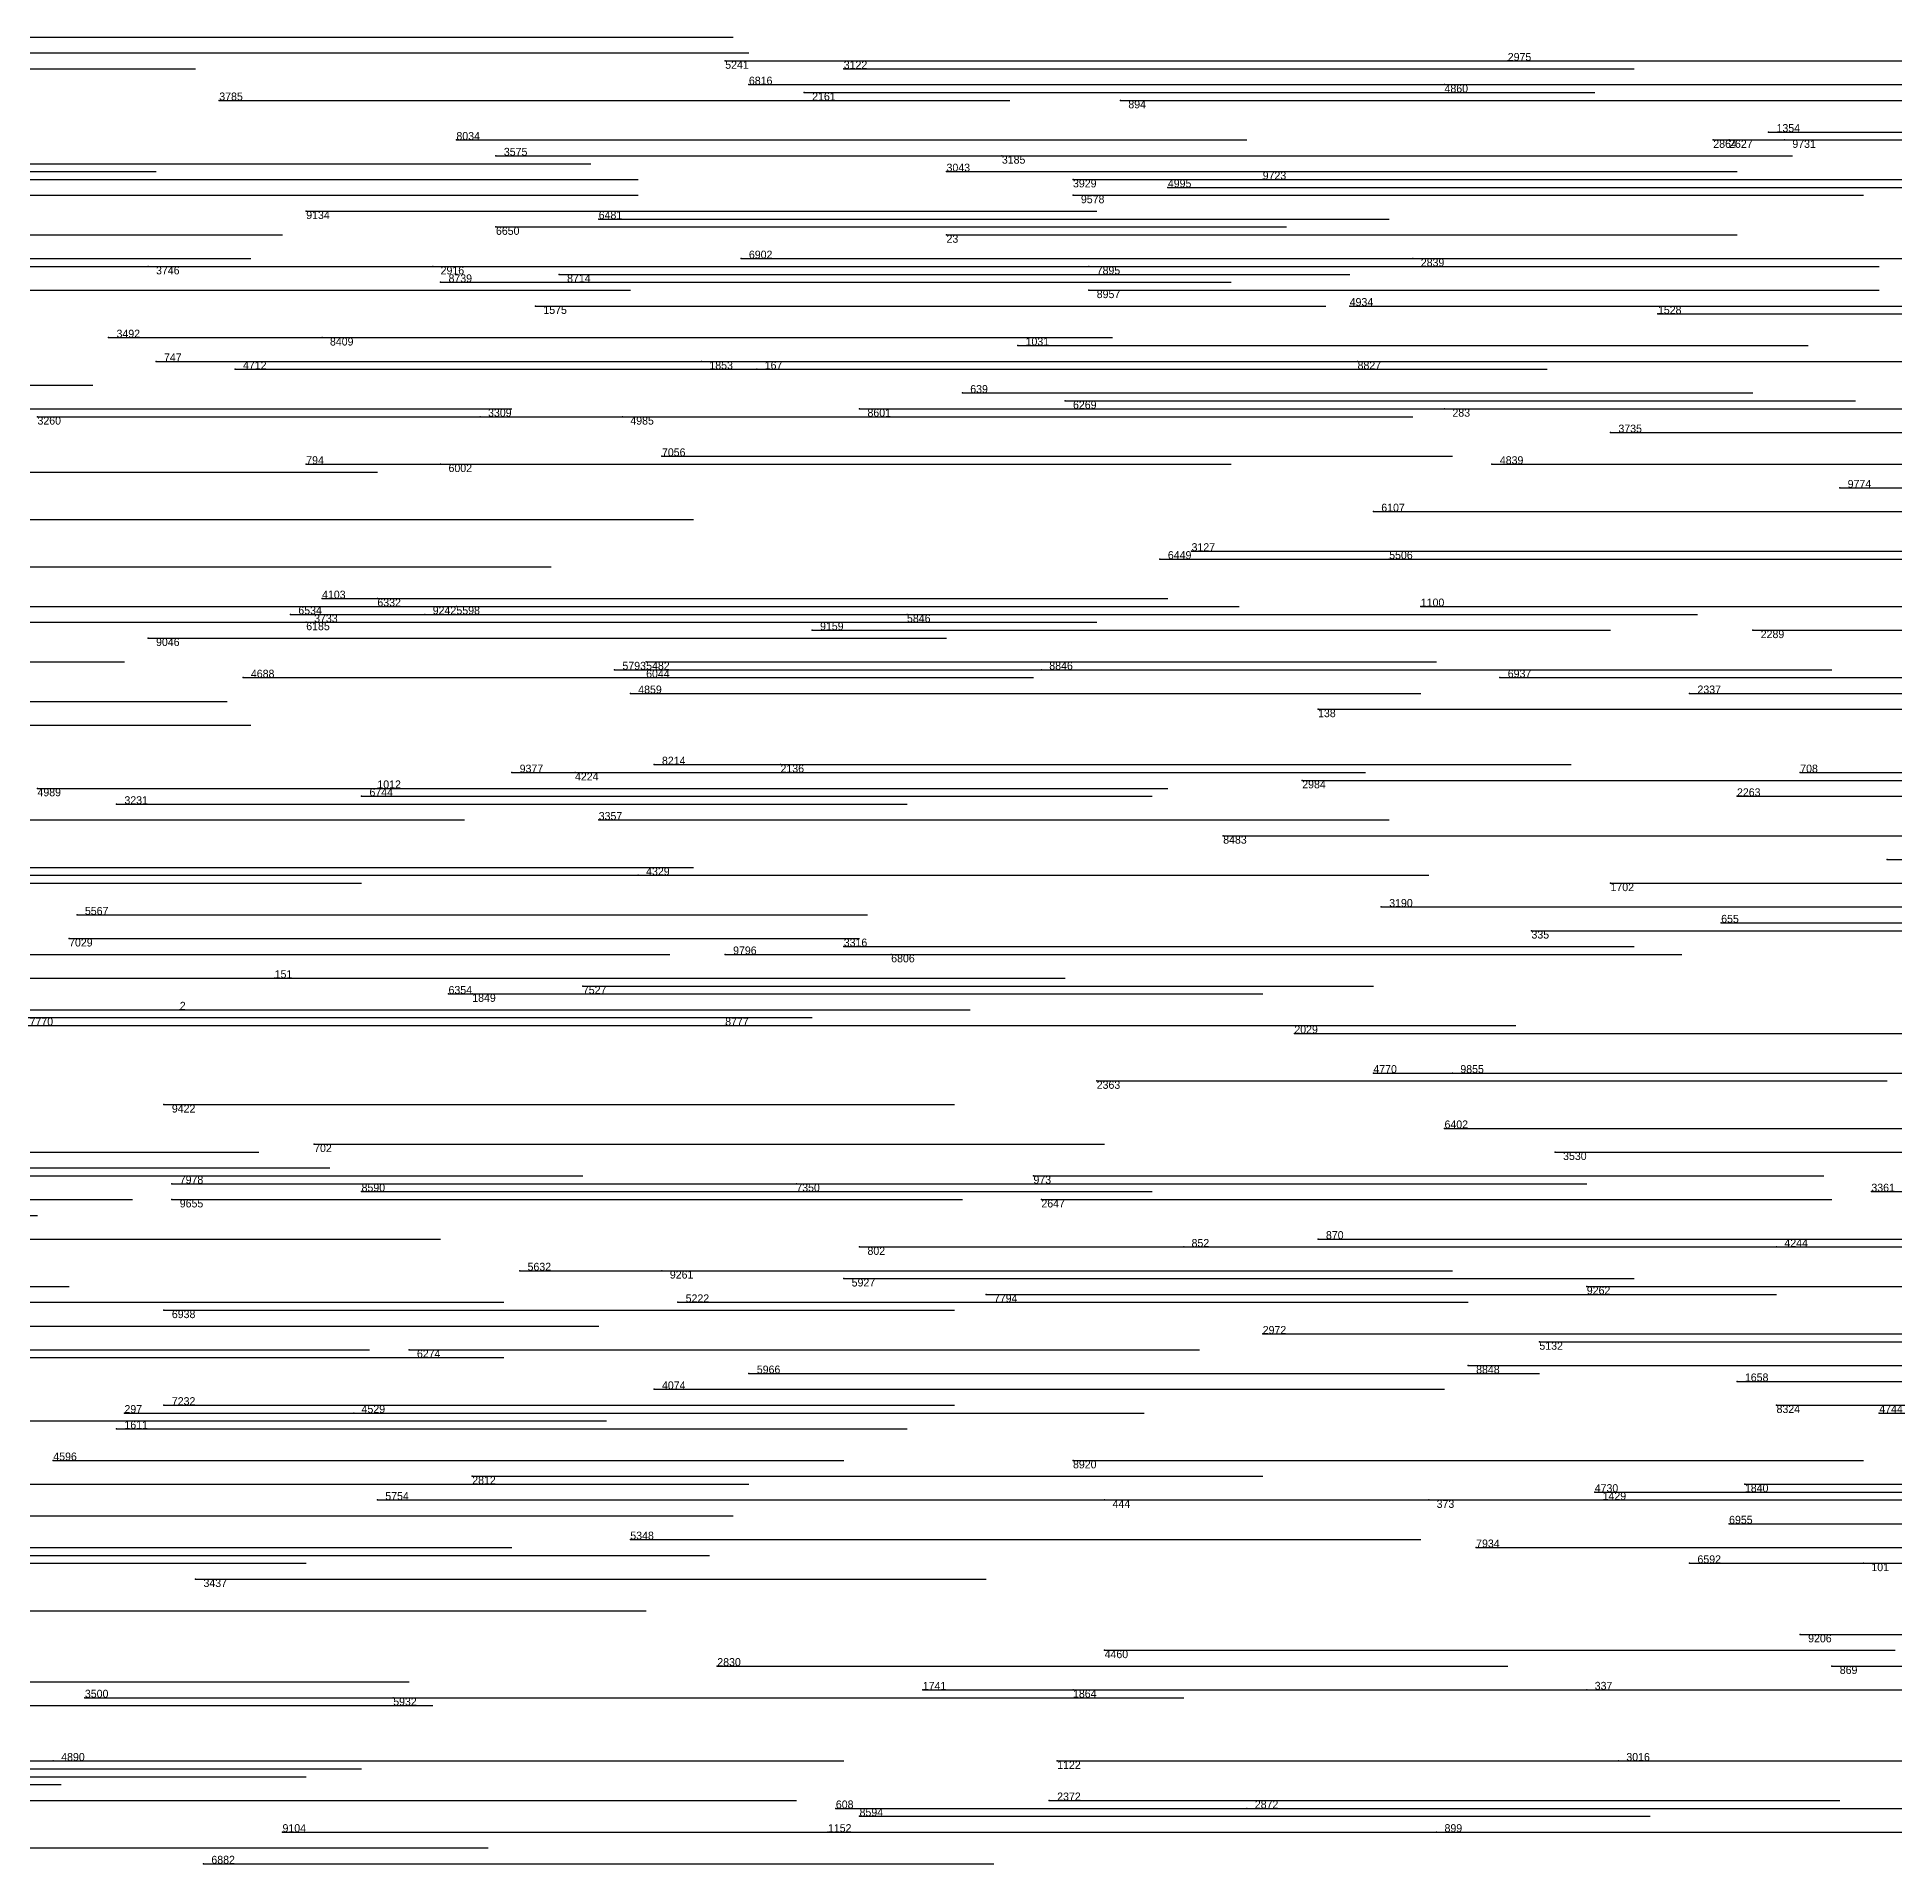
# Model space of a CAD drawing. Extents: x 0 to 1.1, y 0 to 1.
# Drawn here: x 0.136 to 0.371, y 0.5 to 0.731 of the extents above; entities that cross this region are included whole.
import ezdxf

# ---------------------------------------------------------------- set-up
doc = ezdxf.new("R2010")
doc.units = 0
for name, color, linetype in [('Normals', 1, 'CONTINUOUS'), ('Source_points', 5, 'CONTINUOUS'), ('Text', 3, 'CONTINUOUS')]:
    doc.layers.add(name, color=color, linetype=linetype)

msp = doc.modelspace()

# ---------------------------------------------------------------- linework, layer by layer
at = {"layer": 'Normals', "color": 1}
for p, q in [((0.124, 0.731), (0.224, 0.731)), ((0.126, 0.729, 1), (0.226, 0.729, 1)), ((0.056, 0.727, 1), (0.156, 0.727, 1)), ((0.223, 0.728), (0.323, 0.728)), ((0.238, 0.727), (0.338, 0.727)), ((0.322, 0.728, 1), (0.422, 0.728, 1)), ((0.226, 0.725), (0.326, 0.725)), ((0.233, 0.724, 1), (0.333, 0.724, 1)), ((0.314, 0.725), (0.414, 0.725)), ((0.159, 0.723, 1), (0.259, 0.723, 1)), ((0.273, 0.723), (0.373, 0.723)), ((0.189, 0.718), (0.289, 0.718)), ((0.348, 0.718, 1), (0.448, 0.718, 1)), ((0.35, 0.718, 1), (0.45, 0.718, 1)), ((0.355, 0.719, 1), (0.455, 0.719, 1)), ((0.357, 0.718, 1), (0.457, 0.718, 1)), ((0.106, 0.715, 1), (0.206, 0.715, 1)), ((0.194, 0.716, 1), (0.294, 0.716, 1)), ((0.258, 0.716, 1), (0.358, 0.716, 1)), ((0.051, 0.714, 1), (0.151, 0.714, 1)), ((0.112, 0.713, 1), (0.212, 0.713, 1)), ((0.251, 0.714), (0.351, 0.714)), ((0.267, 0.713, 1), (0.367, 0.713, 1)), ((0.291, 0.713, 1), (0.391, 0.713, 1)), ((0.112, 0.711), (0.212, 0.711)), ((0.267, 0.711), (0.367, 0.711)), ((0.279, 0.712, 1), (0.379, 0.712, 1)), ((0.17, 0.709), (0.27, 0.709)), ((0.207, 0.708), (0.307, 0.708)), ((0.067, 0.706, 1), (0.167, 0.706, 1)), ((0.194, 0.707), (0.294, 0.707)), ((0.251, 0.706, 1), (0.351, 0.706, 1)), ((0.063, 0.703, 1), (0.163, 0.703, 1)), ((0.225, 0.703, 1), (0.325, 0.703, 1)), ((0.31, 0.703), (0.41, 0.703)), ((0.069, 0.702, 1), (0.169, 0.702, 1)), ((0.076, 0.702, 1), (0.176, 0.702, 1)), ((0.15, 0.702), (0.25, 0.702)), ((0.186, 0.702), (0.286, 0.702)), ((0.202, 0.701, 1), (0.302, 0.701, 1)), ((0.269, 0.702, 1), (0.369, 0.702, 1)), ((0.111, 0.699), (0.211, 0.699)), ((0.187, 0.7, 1), (0.287, 0.7, 1)), ((0.269, 0.699), (0.369, 0.699)), ((0.199, 0.697), (0.299, 0.697)), ((0.302, 0.697), (0.402, 0.697)), ((0.341, 0.696), (0.441, 0.696)), ((0.145, 0.693, 1), (0.245, 0.693, 1)), ((0.172, 0.693), (0.272, 0.693)), ((0.26, 0.692), (0.36, 0.692)), ((0.151, 0.69, 1), (0.251, 0.69, 1)), ((0.161, 0.689, 1), (0.261, 0.689, 1)), ((0.22, 0.69), (0.32, 0.69)), ((0.227, 0.689), (0.327, 0.689)), ((0.303, 0.69, 1), (0.403, 0.69, 1)), ((0.043, 0.687), (0.143, 0.687)), ((0.096, 0.684, 1), (0.196, 0.684, 1)), ((0.24, 0.684), (0.34, 0.684)), ((0.253, 0.686, 1), (0.353, 0.686, 1)), ((0.266, 0.685, 1), (0.366, 0.685, 1)), ((0.314, 0.684, 1), (0.414, 0.684, 1)), ((0.136, 0.683, 1), (0.236, 0.683, 1)), ((0.192, 0.683, 1), (0.292, 0.683, 1)), ((0.21, 0.683), (0.31, 0.683)), ((0.335, 0.681, 1), (0.435, 0.681, 1)), ((0.17, 0.677), (0.27, 0.677)), ((0.187, 0.677, 1), (0.287, 0.677, 1)), ((0.215, 0.678), (0.315, 0.678)), ((0.32, 0.677, 1), (0.42, 0.677, 1)), ((0.079, 0.676), (0.179, 0.676)), ((0.364, 0.674), (0.465, 0.674)), ((0.066, 0.67, 1), (0.166, 0.67, 1)), ((0.087, 0.67), (0.187, 0.67)), ((0.119, 0.67, 1), (0.219, 0.67, 1)), ((0.305, 0.671, 1), (0.405, 0.671, 1)), ((0.282, 0.666, 1), (0.382, 0.666, 1)), ((0.101, 0.664, 1), (0.201, 0.664, 1)), ((0.278, 0.665), (0.378, 0.665)), ((0.307, 0.665, 1), (0.407, 0.665, 1)), ((0.048, 0.659), (0.148, 0.659)), ((0.095, 0.659), (0.195, 0.659)), ((0.11, 0.659, 1), (0.21, 0.659, 1)), ((0.172, 0.66), (0.272, 0.66)), ((0.179, 0.66), (0.279, 0.66)), ((0.189, 0.659), (0.288, 0.659)), ((0.311, 0.659, 1), (0.411, 0.659, 1)), ((0.104, 0.657), (0.204, 0.657)), ((0.168, 0.658, 1), (0.268, 0.658, 1)), ((0.17, 0.658, 1), (0.27, 0.658, 1)), ((0.17, 0.657, 1), (0.27, 0.657, 1)), ((0.185, 0.658, 1), (0.285, 0.658, 1)), ((0.234, 0.656, 1), (0.335, 0.656, 1)), ((0.246, 0.658, 1), (0.346, 0.658, 1)), ((0.353, 0.656, 1), (0.453, 0.656, 1)), ((0.15, 0.655), (0.251, 0.655)), ((0.047, 0.652), (0.147, 0.652)), ((0.209, 0.651), (0.309, 0.651)), ((0.213, 0.652), (0.313, 0.652)), ((0.213, 0.651, 1), (0.313, 0.651, 1)), ((0.263, 0.651, 1), (0.363, 0.651, 1)), ((0.162, 0.65, 1), (0.262, 0.65, 1)), ((0.321, 0.65, 1), (0.421, 0.65, 1)), ((0.06, 0.647), (0.16, 0.647)), ((0.211, 0.648, 1), (0.311, 0.648, 1)), ((0.345, 0.648), (0.445, 0.648)), ((0.063, 0.644, 1), (0.163, 0.644, 1)), ((0.298, 0.646, 1), (0.398, 0.646, 1)), ((0.196, 0.638), (0.296, 0.638)), ((0.204, 0.638, 1), (0.304, 0.638, 1)), ((0.214, 0.639, 1), (0.314, 0.639, 1)), ((0.23, 0.639), (0.33, 0.639)), ((0.296, 0.637, 1), (0.396, 0.637, 1)), ((0.359, 0.638), (0.459, 0.638)), ((0.136, 0.636, 1), (0.236, 0.636, 1)), ((0.177, 0.635, 1), (0.277, 0.635, 1)), ((0.179, 0.636), (0.279, 0.636)), ((0.351, 0.635), (0.451, 0.635)), ((0.146, 0.634), (0.246, 0.634)), ((0.09, 0.632, 1), (0.19, 0.632, 1)), ((0.207, 0.632), (0.307, 0.632)), ((0.286, 0.63, 1), (0.386, 0.63, 1)), ((0.119, 0.626), (0.219, 0.626)), ((0.37, 0.627), (0.47, 0.627)), ((0.05, 0.625), (0.15, 0.625)), ((0.077, 0.624, 1), (0.177, 0.624, 1)), ((0.116, 0.625), (0.216, 0.625)), ((0.212, 0.625, 1), (0.312, 0.625, 1)), ((0.335, 0.624), (0.435, 0.624)), ((0.306, 0.621), (0.406, 0.621)), ((0.141, 0.62, 1), (0.241, 0.62, 1)), ((0.349, 0.619, 1), (0.449, 0.619, 1)), ((0.14, 0.617, 1), (0.24, 0.617, 1)), ((0.238, 0.616), (0.338, 0.616)), ((0.325, 0.618), (0.425, 0.618)), ((0.116, 0.615, 1), (0.216, 0.615, 1)), ((0.223, 0.615, 1), (0.323, 0.615, 1)), ((0.244, 0.615, 1), (0.344, 0.615, 1)), ((0.133, 0.612, 1), (0.233, 0.612, 1)), ((0.166, 0.612, 1), (0.266, 0.612, 1)), ((0.188, 0.61), (0.288, 0.61)), ((0.191, 0.61), (0.291, 0.61)), ((0.205, 0.611), (0.305, 0.611)), ((0.07, 0.608), (0.17, 0.608)), ((0.134, 0.607, 1), (0.234, 0.607, 1)), ((0.154, 0.608), (0.254, 0.608)), ((0.125, 0.606), (0.225, 0.606)), ((0.223, 0.606, 1), (0.323, 0.606, 1)), ((0.295, 0.605, 1), (0.395, 0.605, 1)), ((0.305, 0.6), (0.405, 0.6)), ((0.315, 0.6), (0.415, 0.6)), ((0.27, 0.599), (0.37, 0.599)), ((0.152, 0.596, 1), (0.252, 0.596, 1)), ((0.314, 0.593, 1), (0.414, 0.593, 1)), ((0.064, 0.59), (0.164, 0.59)), ((0.171, 0.591, 1), (0.271, 0.591, 1)), ((0.328, 0.59), (0.428, 0.59)), ((0.073, 0.588, 1), (0.173, 0.588, 1)), ((0.105, 0.587, 1), (0.205, 0.587, 1)), ((0.153, 0.586), (0.253, 0.586)), ((0.232, 0.586, 1), (0.332, 0.586, 1)), ((0.262, 0.587), (0.362, 0.587)), ((0.048, 0.584, 1), (0.148, 0.584, 1)), ((0.153, 0.584), (0.253, 0.584)), ((0.177, 0.585, 1), (0.277, 0.585, 1)), ((0.263, 0.584, 1), (0.363, 0.584, 1)), ((0.368, 0.585, 1), (0.468, 0.585, 1)), ((0.036, 0.582), (0.136, 0.582)), ((0.077, 0.579), (0.177, 0.579)), ((0.087, 0.579), (0.187, 0.579)), ((0.298, 0.579, 1), (0.398, 0.579, 1)), ((0.24, 0.578), (0.34, 0.578)), ((0.281, 0.578, 1), (0.381, 0.578, 1)), ((0.356, 0.578), (0.456, 0.578)), ((0.197, 0.575), (0.297, 0.575)), ((0.215, 0.575, 1), (0.315, 0.575, 1)), ((0.238, 0.574, 1), (0.338, 0.574, 1)), ((0.04, 0.573, 1), (0.14, 0.573, 1)), ((0.256, 0.572), (0.356, 0.572)), ((0.332, 0.573, 1), (0.432, 0.573, 1)), ((0.095, 0.571, 1), (0.195, 0.571, 1)), ((0.152, 0.57), (0.252, 0.57)), ((0.217, 0.571), (0.317, 0.571)), ((0.107, 0.568, 1), (0.207, 0.568, 1)), ((0.291, 0.567), (0.391, 0.567)), ((0.078, 0.565), (0.178, 0.565)), ((0.183, 0.565, 1), (0.283, 0.565, 1)), ((0.326, 0.566), (0.426, 0.566)), ((0.095, 0.564, 1), (0.195, 0.564, 1)), ((0.226, 0.562), (0.326, 0.562)), ((0.317, 0.563, 1), (0.417, 0.563, 1)), ((0.214, 0.56), (0.314, 0.56)), ((0.351, 0.561, 1), (0.451, 0.561, 1)), ((0.147, 0.557, 1), (0.247, 0.557, 1)), ((0.152, 0.558, 1), (0.252, 0.558, 1)), ((0.176, 0.557), (0.276, 0.557)), ((0.356, 0.558), (0.456, 0.558)), ((0.369, 0.557), (0.469, 0.557)), ((0.082, 0.556), (0.182, 0.556)), ((0.108, 0.556), (0.208, 0.556)), ((0.146, 0.555, 1), (0.246, 0.555, 1)), ((0.138, 0.551), (0.238, 0.551)), ((0.267, 0.551, 1), (0.367, 0.551, 1)), ((0.126, 0.548), (0.226, 0.548)), ((0.191, 0.549), (0.291, 0.549)), ((0.352, 0.548, 1), (0.452, 0.548, 1)), ((0.179, 0.546), (0.279, 0.546)), ((0.271, 0.546, 1), (0.371, 0.546, 1)), ((0.312, 0.546, 1), (0.412, 0.546, 1)), ((0.333, 0.547), (0.432, 0.547)), ((0.334, 0.547), (0.434, 0.547)), ((0.124, 0.544, 1), (0.224, 0.544, 1)), ((0.35, 0.543), (0.45, 0.543)), ((0.211, 0.541), (0.311, 0.541)), ((0.09, 0.54, 1), (0.19, 0.54, 1)), ((0.096, 0.54), (0.196, 0.54)), ((0.121, 0.539, 1), (0.221, 0.539, 1)), ((0.318, 0.54, 1), (0.418, 0.54, 1)), ((0.07, 0.538, 1), (0.17, 0.538, 1)), ((0.156, 0.536, 1), (0.256, 0.536, 1)), ((0.345, 0.538), (0.446, 0.538)), ((0.367, 0.538), (0.467, 0.538)), ((0.047, 0.532), (0.147, 0.532)), ((0.113, 0.532), (0.213, 0.532)), ((0.359, 0.529, 1), (0.459, 0.529, 1)), ((0.271, 0.527), (0.371, 0.527)), ((0.222, 0.525, 1), (0.322, 0.525, 1)), ((0.363, 0.525), (0.463, 0.525)), ((0.083, 0.523), (0.183, 0.523)), ((0.248, 0.522, 1), (0.348, 0.522, 1)), ((0.267, 0.522), (0.367, 0.522)), ((0.332, 0.522, 1), (0.432, 0.522, 1)), ((0.086, 0.52), (0.186, 0.52)), ((0.142, 0.521), (0.242, 0.521)), ((0.181, 0.521, 1), (0.281, 0.521, 1)), ((0.078, 0.513), (0.178, 0.513)), ((0.138, 0.513), (0.238, 0.513)), ((0.265, 0.513), (0.365, 0.513)), ((0.336, 0.513), (0.436, 0.513)), ((0.039, 0.51, 1), (0.139, 0.51, 1)), ((0.07, 0.511), (0.17, 0.511)), ((0.077, 0.512), (0.177, 0.512)), ((0.132, 0.508, 1), (0.232, 0.508, 1)), ((0.264, 0.508, 1), (0.364, 0.508, 1)), ((0.237, 0.507, 1), (0.337, 0.507, 1)), ((0.24, 0.506), (0.34, 0.506)), ((0.289, 0.507, 1), (0.389, 0.507, 1)), ((0.167, 0.504), (0.267, 0.504)), ((0.236, 0.504, 1), (0.336, 0.504, 1)), ((0.313, 0.504), (0.413, 0.504)), ((0.083, 0.502), (0.183, 0.502)), ((0.086, 0.502), (0.186, 0.502)), ((0.093, 0.502, 1), (0.193, 0.502, 1)), ((0.157, 0.5), (0.257, 0.5))]:
    msp.add_line(p, q, dxfattribs=at)
at = {"layer": 'Source_points', "color": 5}
for p in [(0.223, 0.728), (0.238, 0.727), (0.322, 0.728, 1), (0.226, 0.725), (0.233, 0.724, 1), (0.314, 0.725), (0.159, 0.723, 1), (0.273, 0.723), (0.189, 0.718), (0.348, 0.718, 1), (0.35, 0.718, 1), (0.355, 0.719, 1), (0.357, 0.718, 1), (0.194, 0.716, 1), (0.258, 0.716, 1), (0.251, 0.714), (0.267, 0.713, 1), (0.291, 0.713, 1), (0.267, 0.711), (0.279, 0.712, 1), (0.17, 0.709), (0.207, 0.708), (0.194, 0.707), (0.251, 0.706, 1), (0.225, 0.703, 1), (0.31, 0.703), (0.15, 0.702), (0.186, 0.702), (0.202, 0.701, 1), (0.269, 0.702, 1), (0.187, 0.7, 1), (0.269, 0.699), (0.199, 0.697), (0.302, 0.697), (0.341, 0.696), (0.145, 0.693, 1), (0.172, 0.693), (0.26, 0.692), (0.151, 0.69, 1), (0.161, 0.689, 1), (0.22, 0.69), (0.227, 0.689), (0.303, 0.69, 1), (0.24, 0.684), (0.253, 0.686, 1), (0.266, 0.685, 1), (0.314, 0.684, 1), (0.136, 0.683, 1), (0.192, 0.683, 1), (0.21, 0.683), (0.335, 0.681, 1), (0.17, 0.677), (0.187, 0.677, 1), (0.215, 0.678), (0.32, 0.677, 1), (0.364, 0.674), (0.305, 0.671, 1), (0.282, 0.666, 1), (0.278, 0.665), (0.307, 0.665, 1), (0.172, 0.66), (0.179, 0.66), (0.189, 0.659), (0.311, 0.659, 1), (0.168, 0.658, 1), (0.17, 0.658, 1), (0.17, 0.657, 1), (0.185, 0.658, 1), (0.234, 0.656, 1), (0.246, 0.658, 1), (0.353, 0.656, 1), (0.15, 0.655), (0.209, 0.651), (0.213, 0.652), (0.213, 0.651, 1), (0.263, 0.651, 1), (0.162, 0.65, 1), (0.321, 0.65, 1), (0.211, 0.648, 1), (0.345, 0.648), (0.298, 0.646, 1), (0.196, 0.638), (0.204, 0.638, 1), (0.214, 0.639, 1), (0.23, 0.639), (0.296, 0.637, 1), (0.359, 0.638), (0.136, 0.636, 1), (0.177, 0.635, 1), (0.179, 0.636), (0.351, 0.635), (0.146, 0.634), (0.207, 0.632), (0.286, 0.63, 1), (0.37, 0.627), (0.212, 0.625, 1), (0.335, 0.624), (0.306, 0.621), (0.141, 0.62, 1), (0.349, 0.619, 1), (0.14, 0.617, 1), (0.238, 0.616), (0.325, 0.618), (0.223, 0.615, 1), (0.244, 0.615, 1), (0.166, 0.612, 1), (0.188, 0.61), (0.191, 0.61), (0.205, 0.611), (0.154, 0.608), (0.223, 0.606, 1), (0.295, 0.605, 1), (0.305, 0.6), (0.315, 0.6), (0.27, 0.599), (0.152, 0.596, 1), (0.314, 0.593, 1), (0.171, 0.591, 1), (0.328, 0.59), (0.153, 0.586), (0.232, 0.586, 1), (0.262, 0.587), (0.153, 0.584), (0.177, 0.585, 1), (0.263, 0.584, 1), (0.368, 0.585, 1), (0.298, 0.579, 1), (0.24, 0.578), (0.281, 0.578, 1), (0.356, 0.578), (0.197, 0.575), (0.215, 0.575, 1), (0.238, 0.574, 1), (0.256, 0.572), (0.332, 0.573, 1), (0.152, 0.57), (0.217, 0.571), (0.291, 0.567), (0.183, 0.565, 1), (0.326, 0.566), (0.226, 0.562), (0.317, 0.563, 1), (0.214, 0.56), (0.351, 0.561, 1), (0.147, 0.557, 1), (0.152, 0.558, 1), (0.176, 0.557), (0.356, 0.558), (0.369, 0.557), (0.146, 0.555, 1), (0.138, 0.551), (0.267, 0.551, 1), (0.191, 0.549), (0.352, 0.548, 1), (0.179, 0.546), (0.271, 0.546, 1), (0.312, 0.546, 1), (0.333, 0.547), (0.334, 0.547), (0.35, 0.543), (0.211, 0.541), (0.318, 0.54, 1), (0.156, 0.536, 1), (0.345, 0.538), (0.367, 0.538), (0.359, 0.529, 1), (0.271, 0.527), (0.222, 0.525, 1), (0.363, 0.525), (0.248, 0.522, 1), (0.267, 0.522), (0.332, 0.522, 1), (0.142, 0.521), (0.181, 0.521, 1), (0.138, 0.513), (0.265, 0.513), (0.336, 0.513), (0.264, 0.508, 1), (0.237, 0.507, 1), (0.24, 0.506), (0.289, 0.507, 1), (0.167, 0.504), (0.236, 0.504, 1), (0.313, 0.504), (0.157, 0.5)]:
    msp.add_point(p, dxfattribs=at)

# ---------------------------------------------------------------- texts
at = {"layer": 'Text', "color": 3}
for s, p in [('2975', (0.322, 0.728, 1)), ('5241', (0.223, 0.727)), ('3122', (0.238, 0.727)), ('3785', (0.159, 0.723, 1)), ('6816', (0.226, 0.725)), ('2161', (0.234, 0.723, 1)), ('4860', (0.314, 0.724)), ('894', (0.274, 0.722)), ('1354', (0.356, 0.719, 1)), ('8034', (0.189, 0.718)), ('3575', (0.195, 0.716, 1)), ('2864', (0.348, 0.717, 1)), ('2627', (0.35, 0.717, 1)), ('9731', (0.358, 0.717, 1)), ('3043', (0.251, 0.714)), ('3185', (0.258, 0.715, 1)), ('3929', (0.267, 0.712, 1)), ('4995', (0.279, 0.712, 1)), ('9723', (0.291, 0.713, 1)), ('9578', (0.268, 0.71)), ('9134', (0.17, 0.708)), ('6481', (0.207, 0.708)), ('6650', (0.194, 0.706)), ('23', (0.251, 0.705, 1)), ('6902', (0.226, 0.703, 1)), ('2839', (0.311, 0.702)), ('3746', (0.151, 0.701)), ('2916', (0.187, 0.701)), ('8739', (0.188, 0.7, 1)), ('8714', (0.203, 0.7, 1)), ('7895', (0.27, 0.701, 1)), ('8957', (0.27, 0.698)), ('4934', (0.302, 0.697)), ('1575', (0.2, 0.696)), ('1528', (0.341, 0.696)), ('3492', (0.146, 0.693, 1)), ('747', (0.152, 0.69, 1)), ('8409', (0.173, 0.692)), ('1031', (0.261, 0.692)), ('4712', (0.162, 0.689, 1)), ('1853', (0.221, 0.689)), ('167', (0.228, 0.689)), ('8827', (0.303, 0.689, 1)), ('639', (0.254, 0.686, 1)), ('3309', (0.193, 0.683, 1)), ('8601', (0.241, 0.683)), ('6269', (0.267, 0.684, 1)), ('283', (0.315, 0.683, 1)), ('3260', (0.136, 0.682, 1)), ('4985', (0.211, 0.682)), ('3735', (0.336, 0.681, 1)), ('794', (0.17, 0.677)), ('6002', (0.188, 0.676, 1)), ('7056', (0.215, 0.678)), ('4839', (0.321, 0.677, 1)), ('9774', (0.365, 0.674)), ('6107', (0.306, 0.671, 1)), ('6449', (0.279, 0.665)), ('3127', (0.282, 0.666, 1)), ('5506', (0.307, 0.665, 1)), ('4103', (0.172, 0.66)), ('6534', (0.169, 0.658, 1)), ('6332', (0.179, 0.659)), ('9242', (0.186, 0.658, 1)), ('5598', (0.189, 0.658)), ('1100', (0.311, 0.659, 1)), ('6185', (0.17, 0.656, 1)), ('3733', (0.171, 0.657, 1)), ('9159', (0.235, 0.656, 1)), ('5846', (0.246, 0.657, 1)), ('2289', (0.354, 0.655, 1)), ('9046', (0.151, 0.654)), ('4688', (0.163, 0.65, 1)), ('5793', (0.21, 0.651)), ('5482', (0.213, 0.651)), ('6044', (0.213, 0.65, 1)), ('8846', (0.264, 0.651, 1)), ('6937', (0.322, 0.65, 1)), ('4859', (0.212, 0.648, 1)), ('2337', (0.346, 0.648)), ('138', (0.298, 0.645, 1)), ('8214', (0.215, 0.639, 1)), ('1012', (0.179, 0.636)), ('9377', (0.197, 0.638)), ('4224', (0.204, 0.637, 1)), ('2136', (0.23, 0.638)), ('2984', (0.296, 0.636, 1)), ('708', (0.359, 0.638)), ('4989', (0.136, 0.635, 1)), ('3231', (0.147, 0.634)), ('6744', (0.178, 0.635, 1)), ('2263', (0.351, 0.635)), ('3357', (0.207, 0.632)), ('8483', (0.286, 0.629, 1)), ('4329', (0.213, 0.625, 1)), ('1702', (0.335, 0.623)), ('5567', (0.142, 0.62, 1)), ('3190', (0.307, 0.621)), ('655', (0.349, 0.619, 1)), ('7029', (0.14, 0.616, 1)), ('9796', (0.224, 0.615, 1)), ('3316', (0.238, 0.616)), ('335', (0.325, 0.617)), ('6806', (0.244, 0.614, 1)), ('151', (0.166, 0.612, 1)), ('2', (0.154, 0.608)), ('6354', (0.188, 0.61)), ('1849', (0.191, 0.609)), ('7527', (0.205, 0.61)), ('7770', (0.135, 0.606, 1)), ('8777', (0.223, 0.606, 1)), ('2029', (0.295, 0.605, 1)), ('4770', (0.305, 0.6)), ('9855', (0.316, 0.6)), ('2363', (0.27, 0.598)), ('9422', (0.153, 0.595, 1)), ('6402', (0.314, 0.593, 1)), ('702', (0.171, 0.59, 1)), ('3530', (0.329, 0.589)), ('7978', (0.154, 0.586)), ('8590', (0.177, 0.585, 1)), ('7350', (0.232, 0.585, 1)), ('973', (0.262, 0.586)), ('3361', (0.368, 0.585, 1)), ('9655', (0.154, 0.583)), ('2647', (0.263, 0.583, 1)), ('852', (0.282, 0.578, 1)), ('870', (0.299, 0.579, 1)), ('4244', (0.357, 0.578)), ('5632', (0.198, 0.575)), ('802', (0.241, 0.577)), ('9261', (0.216, 0.574, 1)), ('5927', (0.239, 0.573, 1)), ('5222', (0.218, 0.571)), ('7794', (0.257, 0.571)), ('9262', (0.332, 0.572, 1)), ('6938', (0.153, 0.569)), ('2972', (0.291, 0.567)), ('6274', (0.184, 0.564, 1)), ('5132', (0.326, 0.565)), ('5966', (0.227, 0.562)), ('8848', (0.318, 0.562, 1)), ('1658', (0.352, 0.561, 1)), ('4074', (0.215, 0.56)), ('297', (0.147, 0.557, 1)), ('7232', (0.153, 0.558, 1)), ('4529', (0.177, 0.557)), ('8324', (0.356, 0.557)), ('4744', (0.369, 0.557)), ('1611', (0.147, 0.555, 1)), ('4596', (0.138, 0.551)), ('8920', (0.267, 0.55, 1)), ('2812', (0.191, 0.548)), ('4730', (0.333, 0.547)), ('1840', (0.352, 0.547, 1)), ('5754', (0.18, 0.546)), ('444', (0.272, 0.545, 1)), ('373', (0.313, 0.545, 1)), ('1429', (0.334, 0.546)), ('6955', (0.35, 0.543)), ('5348', (0.211, 0.541)), ('7934', (0.318, 0.54, 1)), ('6592', (0.346, 0.538)), ('3437', (0.157, 0.535, 1)), ('101', (0.368, 0.537)), ('9206', (0.36, 0.528, 1)), ('4460', (0.271, 0.526)), ('2830', (0.222, 0.525, 1)), ('869', (0.364, 0.524)), ('3500', (0.142, 0.521)), ('1741', (0.248, 0.522, 1)), ('1864', (0.267, 0.521)), ('337', (0.333, 0.522, 1)), ('5932', (0.181, 0.52, 1)), ('4890', (0.139, 0.513)), ('1122', (0.265, 0.512)), ('3016', (0.337, 0.513)), ('608', (0.237, 0.507, 1)), ('2372', (0.265, 0.508, 1)), ('2872', (0.29, 0.507, 1)), ('8594', (0.24, 0.506)), ('9104', (0.167, 0.504)), ('1152', (0.236, 0.504, 1)), ('899', (0.314, 0.504)), ('6882', (0.158, 0.5))]:
    msp.add_text(s, height=0.001, dxfattribs=at).set_placement(p)

doc.saveas('drawing.dxf')
